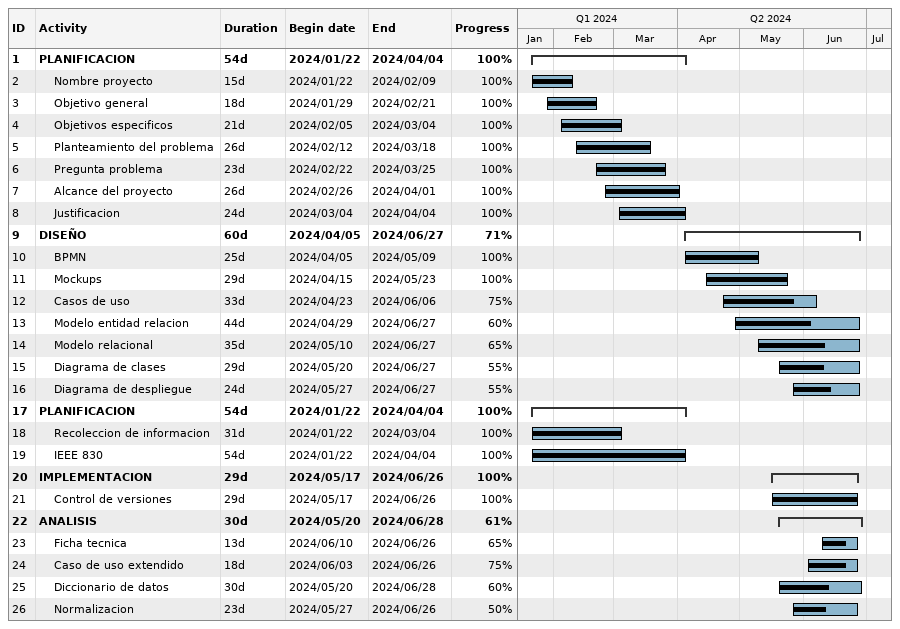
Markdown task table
| ID | Level | Task | Duration | Start | Finish | % complete |
|---|---|---|---|---|---|---|
| 1 | 1 | **PLANIFICACION** | 54d | 2024-01-22 | 2024-04-04 | 100 |
| 2 | 2 | Nombre proyecto | 15d | 2024-01-22 | 2024-02-09 | 100 |
| 3 | 2 | Objetivo general | 18d | 2024-01-29 | 2024-02-21 | 100 |
| 4 | 2 | Objetivos especificos | 21d | 2024-02-05 | 2024-03-04 | 100 |
| 5 | 2 | Planteamiento del problema | 26d | 2024-02-12 | 2024-03-18 | 100 |
| 6 | 2 | Pregunta problema | 23d | 2024-02-22 | 2024-03-25 | 100 |
| 7 | 2 | Alcance del proyecto | 26d | 2024-02-26 | 2024-04-01 | 100 |
| 8 | 2 | Justificacion | 24d | 2024-03-04 | 2024-04-04 | 100 |
| 9 | 1 | **DISEÑO** | 60d | 2024-04-05 | 2024-06-27 | 71 |
| 10 | 2 | BPMN | 25d | 2024-04-05 | 2024-05-09 | 100 |
| 11 | 2 | Mockups | 29d | 2024-04-15 | 2024-05-23 | 100 |
| 12 | 2 | Casos de uso | 33d | 2024-04-23 | 2024-06-06 | 75 |
| 13 | 2 | Modelo entidad relacion | 44d | 2024-04-29 | 2024-06-27 | 60 |
| 14 | 2 | Modelo relacional | 35d | 2024-05-10 | 2024-06-27 | 65 |
| 15 | 2 | Diagrama de clases | 29d | 2024-05-20 | 2024-06-27 | 55 |
| 16 | 2 | Diagrama de despliegue | 24d | 2024-05-27 | 2024-06-27 | 55 |
| 17 | 1 | **PLANIFICACION** | 54d | 2024-01-22 | 2024-04-04 | 100 |
| 18 | 2 | Recoleccion de informacion | 31d | 2024-01-22 | 2024-03-04 | 100 |
| 19 | 2 | IEEE 830 | 54d | 2024-01-22 | 2024-04-04 | 100 |
| 20 | 1 | **IMPLEMENTACION** | 29d | 2024-05-17 | 2024-06-26 | 100 |
| 21 | 2 | Control de versiones | 29d | 2024-05-17 | 2024-06-26 | 100 |
| 22 | 1 | **ANALISIS** | 30d | 2024-05-20 | 2024-06-28 | 61 |
| 23 | 2 | Ficha tecnica | 13d | 2024-06-10 | 2024-06-26 | 65 |
| 24 | 2 | Caso de uso extendido | 18d | 2024-06-03 | 2024-06-26 | 75 |
| 25 | 2 | Diccionario de datos | 30d | 2024-05-20 | 2024-06-28 | 60 |
| 26 | 2 | Normalizacion | 23d | 2024-05-27 | 2024-06-26 | 50 |
